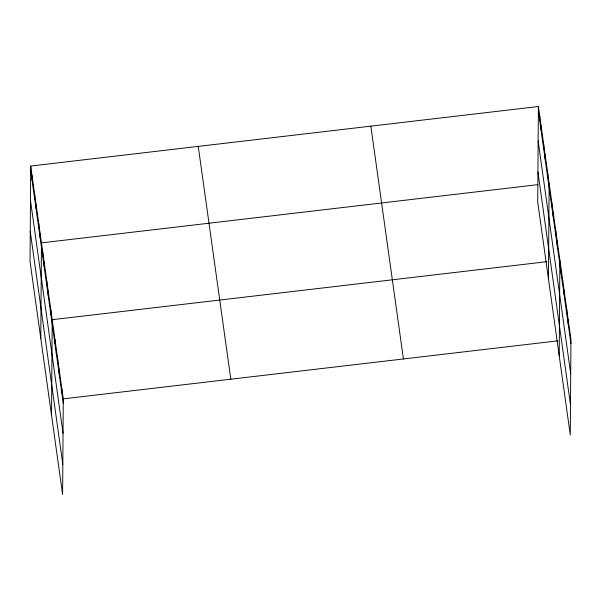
<?xml version="1.0" encoding="UTF-8"?>
<svg xmlns="http://www.w3.org/2000/svg" width="601" height="601" viewBox="0 0 601 601"><rect width="100%" height="100%" fill="white"/><g stroke="black" fill="none" stroke-linecap="round" stroke-linejoin="round"><path stroke-width="0.9" d="M30.719 166.041L30.05 261.69L62.609 494.495L63.278 398.854L30.719 166.041L538.391 106.505L570.95 339.31L570.281 434.959L537.722 202.146L538.391 106.505M32.033 179.939L32.063 175.65M33.371 189.54L33.401 185.251M34.715 199.141L34.745 194.852M36.06 208.742L36.09 204.46M37.405 218.351L37.435 214.061M38.749 227.952L38.78 223.662M40.087 237.553L40.117 233.263M40.793 338.513L41.461 242.872L537.79 184.657M42.776 256.762L42.806 252.473M44.121 266.363L44.151 262.074M45.466 275.972L45.496 271.682M46.803 285.573L46.833 281.283M48.148 295.174L48.178 290.884M49.492 304.782L49.522 300.492M50.837 314.383L50.867 310.093M51.543 415.344L52.212 319.694L546.79 261.69M53.564 333.878L53.594 329.588M54.946 343.772L54.976 339.482M56.329 353.666L56.359 349.376M57.711 363.56L57.741 359.27M59.101 373.454L59.131 369.164M60.483 383.348L60.513 379.058M61.865 393.242L61.895 388.952M539.698 120.395L539.728 116.106M541.043 129.996L541.073 125.707M542.387 139.605L542.418 135.315M543.732 149.206L543.762 144.916M545.077 158.807L545.107 154.517M546.414 168.415L546.444 164.126M547.759 178.016L547.789 173.727M548.465 278.977L549.134 183.328M550.448 197.218L550.478 192.936M551.793 206.827L551.823 202.537M553.13 216.428L553.16 212.138M554.475 226.029L554.505 221.739M555.82 235.637L555.85 231.347M557.165 245.238L557.195 240.948M558.509 254.839L558.539 250.549M559.208 355.8L559.877 260.158M561.236 274.341L561.266 270.052M562.619 284.235L562.649 279.946M564.001 294.129L564.031 289.84M565.383 304.023L565.413 299.734M566.766 313.917L566.796 309.628M568.155 323.811L568.185 319.522M569.538 333.705L569.568 329.416M63.278 398.854L557.863 340.842M538.361 110.794L570.92 343.599M538.15 140.942L570.71 373.747M537.933 171.999L570.492 404.811M370.855 126.15L403.421 358.955M198.247 146.396L230.814 379.201M30.689 170.331L63.248 403.136M30.478 200.479L63.037 433.283M30.26 231.543L62.82 464.348"/></g></svg>
